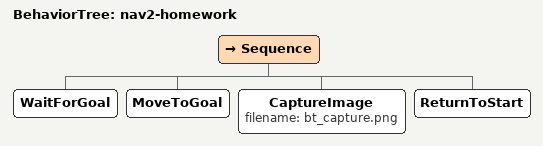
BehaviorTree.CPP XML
<?xml version="1.0" encoding="UTF-8"?>
<root BTCPP_format="4">
  <BehaviorTree ID="nav2-homework">
    <Sequence>
      <WaitForGoal/>
      <MoveToGoal/>
      <CaptureImage filename="bt_capture.png"/>
      <ReturnToStart/>
    </Sequence>
  </BehaviorTree>

</root>
